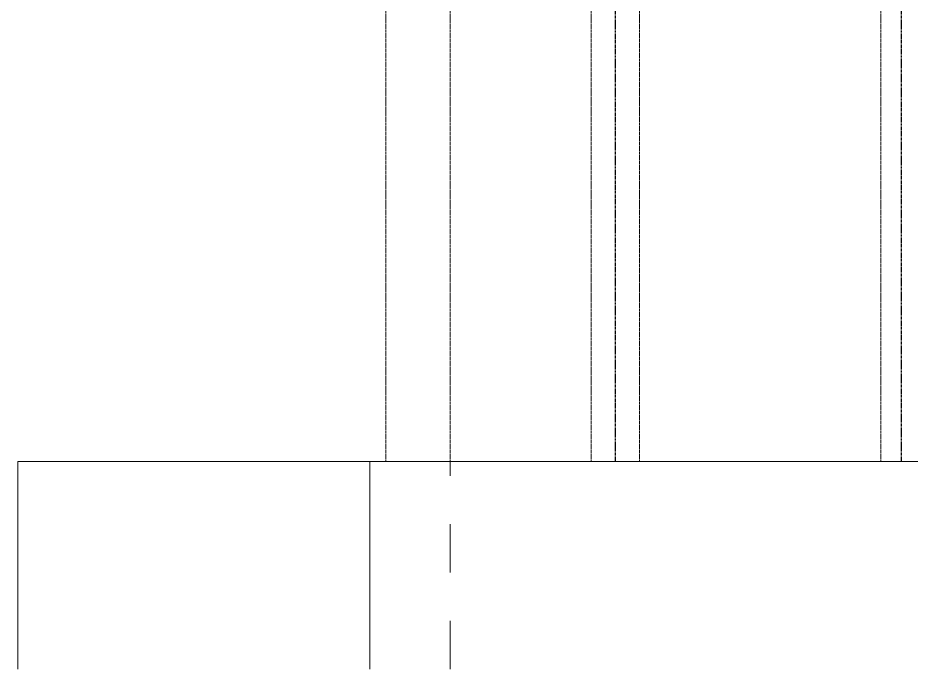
# Model space of a CAD drawing. Header units: millimetres. Extents: x 663313 to 1226001, y 1431724 to 1620898.
# Drawn here: x 794063 to 799611, y 1480508 to 1484552 of the extents above; entities that cross this region are included whole.
import ezdxf

# ---------------------------------------------------------------- set-up
doc = ezdxf.new("R2010")
doc.units = ezdxf.units.MM
for name, pattern in [('Grid Line', [22.225, 12.7, -3.175, 3.175, -3.175]), ('HIDDEN', [0.375, 0.25, -0.125]), ('XKITLINE00', [0]), ('XKITLINE02', [4, 2, -2])]:
    doc.linetypes.add(name, pattern=pattern)
doc.layers.add('000 - 0_HIDE_OBJ_FRAMING_DEF_SUB', color=7, linetype='Continuous', plot=False)
doc.layers.add('A-FLOR-E', color=7, linetype='Continuous', lineweight=9)
doc.layers.add('DIM', color=7, linetype='Continuous')

# ---------------------------------------------------------------- blocks, each defined once
blk = doc.blocks.new('*A2519973')
at = {"layer": '000 - 0_HIDE_OBJ_FRAMING_DEF_SUB', "color": 7, "linetype": 'XKITLINE00', "lineweight": 0}
for p, q in [((397.067264, -8.917964), (205.900536, -8.917964)), ((205.900571, -17.517964), (205.900571, -8.917964))]:
    blk.add_line(p, q, dxfattribs=at)
at = {"layer": '000 - 0_HIDE_OBJ_FRAMING_DEF_SUB', "color": 7, "linetype": 'XKITLINE02', "lineweight": 0}
blk.add_line((209.233872, -17.517964), (209.233872, -8.917964), dxfattribs=at)
blk = doc.blocks.new('*A25851039')
at = {"layer": '000 - 0_HIDE_OBJ_FRAMING_DEF_SUB', "color": 7, "linetype": 'XKITLINE00', "lineweight": 0}
for p, q in [((191.327221, -8.917964), (191.32724, -8.917964)), ((191.32724, -8.917964), (205.900576, -8.917964)), ((191.32724, -17.517964), (191.32724, -8.917964)), ((205.900576, -17.517964), (205.900576, -8.917964))]:
    blk.add_line(p, q, dxfattribs=at)
at = {"layer": '000 - 0_HIDE_OBJ_FRAMING_DEF_SUB', "color": 7, "linetype": 'XKITLINE02', "lineweight": 0}
for p, q in [((191.327221, -17.517964), (191.327221, -8.917964)), ((205.900556, -17.517964), (205.900556, -8.917964))]:
    blk.add_line(p, q, dxfattribs=at)
blk = doc.blocks.new('3')
at = {"layer": '000 - 0_HIDE_OBJ_FRAMING_DEF_SUB', "color": 7, "lineweight": 0, "xscale": 0.15, "yscale": 0.15, "zscale": 0.15}
for name in ['*A25851039', '*A2519973']:
    blk.add_blockref(name, (663572.3657, 1524733.1057), dxfattribs=at)
blk = doc.blocks.new('W-1-PP18-ST_ENT4_REV00_20260531-231113_ELEVATION_4_ST')
at = {"layer": '000 - 0_HIDE_OBJ_FRAMING_DEF_SUB', "color": 7, "linetype": 'Grid Line'}
for p, q in [((-3180, 110605.5718), (-3180, 102240)), ((-1405, 110605.5718), (-1405, 102240))]:
    blk.add_line(p, q, dxfattribs=at)
at = {"layer": 'A-FLOR-E', "color": 7, "linetype": 'HIDDEN', "ltscale": 20}
for points in [[(-3030, 102240), (-3030, 109849.9999), (-3330, 109849.9999), (-3330, 102240)], [(-1279.9945, 102240), (-1280, 109849.9999), (-1530, 109849.9999), (-1529.9945, 102240)], [(-4204.9872, 102240), (-4204.9872, 105439.9999), (-4604.9873, 105439.9999), (-4604.9873, 102240)]]:
    blk.add_lwpolyline(points, dxfattribs=at)
at = {"layer": 'DIM', "color": 7, "xscale": 1000, "yscale": 1000, "zscale": 1000}
blk.add_blockref('3', (-663607955.8145, -1524629528.0512), dxfattribs=at)

msp = doc.modelspace()

# ---------------------------------------------------------------- block references
at = {"layer": 'DIM', "color": 7}
msp.add_blockref('W-1-PP18-ST_ENT4_REV00_20260531-231113_ELEVATION_4_ST', (800953.6784, 1379558.2938), dxfattribs=at)

doc.saveas('drawing.dxf')
